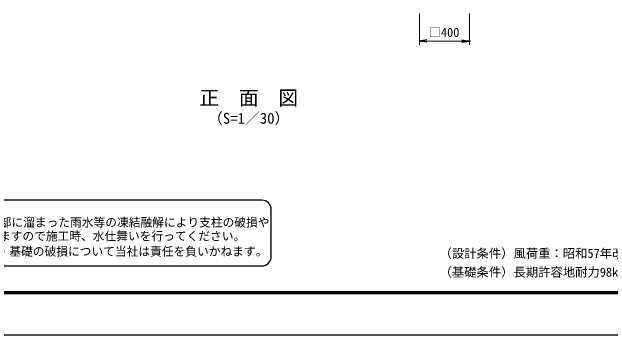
# Model space of a CAD drawing. Units: millimetres, scale not verified. Extents: x -6300 to 6300, y -4455 to 4455.
# Drawn here: x -3910 to 862, y -4455 to -1875 of the extents above; entities that cross this region are included whole.
import ezdxf
from ezdxf.enums import TextEntityAlignment as Align

# ---------------------------------------------------------------- set-up
doc = ezdxf.new("R2010")
doc.units = ezdxf.units.MM
doc.header["$LTSCALE"] = 20
doc.header["$PDMODE"] = 32
doc.header["$PDSIZE"] = 10
for name, color, linetype, lineweight in [('0-0_D-TTL-TXT', 7, 'Continuous', 25), ('0-7_0', 3, 'Continuous', 25), ('0-8_D-STR-DIM', 7, 'Continuous', 13), ('0-F_D-TTL', 7, 'Continuous', 25)]:
    doc.layers.add(name, color=color, linetype=linetype, lineweight=lineweight)
doc.layers.add('0-9_Defpoints', color=7, linetype='Continuous')
doc.styles.add('ＭＳ ゴシック', font='')
doc.styles.get('ＭＳ ゴシック').set_extended_font_data('MS Gothic')

# ---------------------------------------------------------------- blocks, each defined once
blk = doc.blocks.new('_Open')
at = {"layer": '0-7_0', "color": 7}
blk.add_line((-20, 3.333), (0, 0), dxfattribs=at)
blk.add_lwpolyline([(-20, -3.333), (0, 0), (-20, 0)], dxfattribs=at)

msp = doc.modelspace()

# ---------------------------------------------------------------- linework, layer by layer
at = {"layer": '0-0_D-TTL-TXT', "color": 2}
for p, q in [((-1916.18, -3378.22), (-5584.5, -3378.22)), ((-1841.18, -3828.22), (-1841.18, -3453.22)), ((-5584.5, -3903.22), (-1916.18, -3903.22))]:
    msp.add_line(p, q, dxfattribs=at)
for centre, start, end in [((-1916.18, -3453.22), 0, 90), ((-1916.18, -3828.22), 270, 0)]:
    msp.add_arc(centre, 75, start, end, dxfattribs=at)
at = {"layer": '0-8_D-STR-DIM'}
for p, q in [((-659.41, -1887.84), (-659.41, -2137.84)), ((-259.41, -1887.84), (-259.41, -2137.84)), ((-599.41, -2107.84), (-319.41, -2107.84))]:
    msp.add_line(p, q, dxfattribs=at)
at = {"layer": '0-9_Defpoints'}
msp.add_point((-259.41, -2107.84), dxfattribs=at)
at = {"layer": '0-F_D-TTL', "color": 2}
msp.add_lwpolyline([(-6300, 4455), (6300, 4455), (6300, -4455), (-6300, -4455)], close=True, dxfattribs=at)
at = {"layer": '0-F_D-TTL'}
for points in [[(-5895, 4125), (5895, 4125), (5895, -4125), (-5895, -4125)], [(-5891.25, 4121.25), (5891.25, 4121.25), (5891.25, -4121.25), (-5891.25, -4121.25)], [(-5887.5, 4117.5), (5887.5, 4117.5), (5887.5, -4117.5), (-5887.5, -4117.5)], [(-5883.75, 4113.75), (5883.75, 4113.75), (5883.75, -4113.75), (-5883.75, -4113.75)], [(-5880, 4110), (5880, 4110), (5880, -4110), (-5880, -4110)]]:
    msp.add_lwpolyline(points, close=True, dxfattribs=at)

# ---------------------------------------------------------------- block references
at = {"layer": '0-8_D-STR-DIM', "xscale": 3, "yscale": 3, "rotation": 180}
msp.add_blockref('_Open', (-659.41, -2107.84), dxfattribs=at)
at = {"layer": '0-8_D-STR-DIM', "xscale": 3, "yscale": 3}
msp.add_blockref('_Open', (-259.41, -2107.84), dxfattribs=at)

# ---------------------------------------------------------------- texts
at = {"layer": '0-0_D-TTL-TXT', "style": 'ＭＳ ゴシック'}
for s, height, p in [('正\u3000面\u3000図', 115.4, (-2414.39, -2653.9)), ('（S=1／30）', 86.66, (-2346.17, -2793.7)), ('凍結の恐れがある場所への設置は、内部に溜まった雨水等の凍結融解により支柱の破損や', 68.62, (-5599.23, -3610.23)), ('コンクリート基礎の破損の恐れがありますので施工時、水仕舞いを行ってください。', 68.62, (-5605.39, -3720.37)), ('施工による水仕舞い不備で起こる支柱・基礎の破損について当社は責任を負いかねます。 ', 68.62, (-5615.88, -3842.61)), ('（設計条件）風荷重：昭和57年改正 建築基準法・同施行令に基づく風圧力に準拠。', 72.14, (-498.67, -3860.4)), ('（基礎条件）長期許容地耐力98kN/㎡ の場合。', 72.14, (-498.67, -4010.4))]:
    msp.add_text(s, height=height, dxfattribs=at).set_placement(p, align=Align.BOTTOM_LEFT)
at = {"layer": '0-8_D-STR-DIM', "style": 'ＭＳ ゴシック'}
msp.add_text('□400', height=72.14, dxfattribs=at).set_placement((-585.64, -2096.2), align=Align.BOTTOM_LEFT)

doc.saveas('drawing.dxf')
